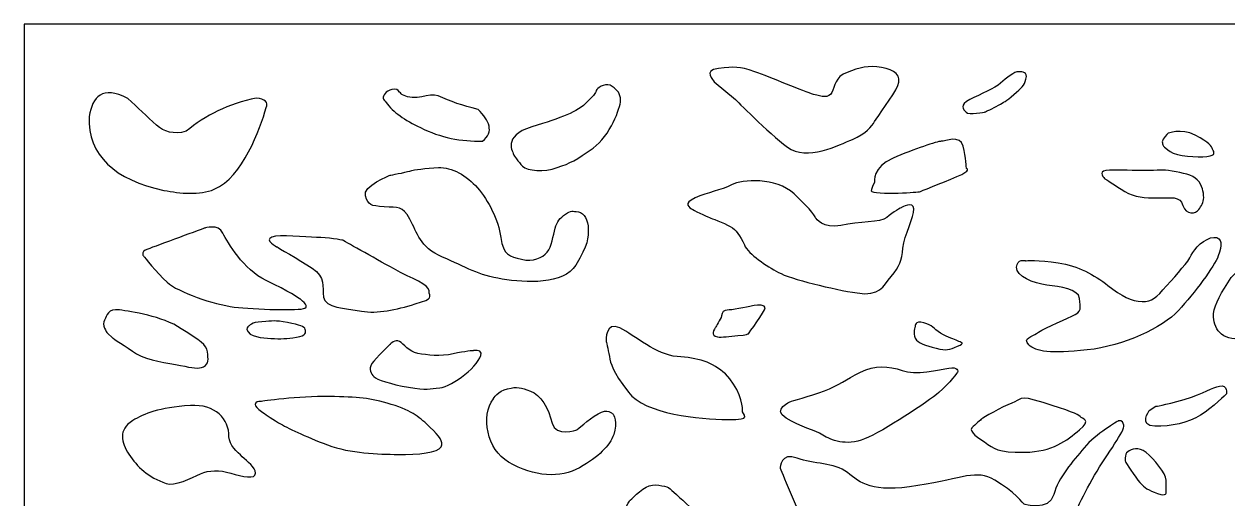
# Model space of a CAD drawing. Header units: centimetres. Extents: x -8.7 to 7.6, y -8.2 to 11.4.
# Drawn here: x 0.025 to 4.993, y 9.448 to 11.408 of the extents above; entities that cross this region are included whole.
import ezdxf

# ---------------------------------------------------------------- set-up
doc = ezdxf.new("R2010")
doc.units = ezdxf.units.CM
doc.header["$MEASUREMENT"] = 0
doc.layers.add('layer 1', color=7, linetype='Continuous')

msp = doc.modelspace()

# ---------------------------------------------------------------- linework, layer by layer
at = {"layer": 'layer 1', "color": 142}
for points, knots in [([(0.02549, 11.40766), (0.02549, 11.40766), (7.59368, 11.40766), (7.59368, 11.40766), (7.59368, 11.40766), (7.59368, 11.40766), (7.59368, -8.21043), (7.59368, -8.21043), (7.59368, -8.21043), (7.59368, -8.21043), (0.02549, -8.21043), (0.02549, -8.21043), (0.02549, -8.21043), (0.02549, -8.21043), (0.02549, 11.40766), (0.02549, 11.40766)], [0, 0, 0, 0, 0.2, 0.2, 0.2, 0.2, 0.4, 0.4, 0.4, 0.4, 0.6, 0.6, 0.6, 0.6, 1, 1, 1, 1]), ([(2.87356, 11.16902), (2.87162, 11.17535), (2.82408, 11.21755), (2.89102, 11.22458), (2.89102, 11.22458), (2.95795, 11.23162), (2.97542, 11.23373), (3.04041, 11.21122), (3.04041, 11.21122), (3.10541, 11.18871), (3.24606, 11.12682), (3.28293, 11.11769), (3.28293, 11.11769), (3.31979, 11.10854), (3.34501, 11.1001), (3.3586, 11.12542), (3.3586, 11.12542), (3.37218, 11.15074), (3.37121, 11.18942), (3.42165, 11.20841), (3.42165, 11.20841), (3.4721, 11.2274), (3.51186, 11.23865), (3.56424, 11.22881), (3.56424, 11.22881), (3.61664, 11.21896), (3.64962, 11.19504), (3.63119, 11.15355), (3.63119, 11.15355), (3.61275, 11.11206), (3.54582, 11.02485), (3.53514, 11.00515), (3.53514, 11.00515), (3.52448, 10.98547), (3.49925, 10.95523), (3.44396, 10.93201), (3.44396, 10.93201), (3.38866, 10.90881), (3.25576, 10.83989), (3.17525, 10.89966), (3.17525, 10.89966), (3.09474, 10.95944), (2.96183, 11.09588), (2.96183, 11.09588), (2.96183, 11.09588), (2.96183, 11.09588), (2.87356, 11.16902), (2.87356, 11.16902)], [0, 0, 0, 0, 0.0769231, 0.0769231, 0.0769231, 0.0769231, 0.1538462, 0.1538462, 0.1538462, 0.1538462, 0.2307692, 0.2307692, 0.2307692, 0.2307692, 0.3076923, 0.3076923, 0.3076923, 0.3076923, 0.3846154, 0.3846154, 0.3846154, 0.3846154, 0.4615385, 0.4615385, 0.4615385, 0.4615385, 0.5384615, 0.5384615, 0.5384615, 0.5384615, 0.6153846, 0.6153846, 0.6153846, 0.6153846, 0.6923077, 0.6923077, 0.6923077, 0.6923077, 0.7692308, 0.7692308, 0.7692308, 0.7692308, 0.8461538, 0.8461538, 0.8461538, 0.8461538, 1, 1, 1, 1]), ([(3.99206, 11.04524), (3.99206, 11.04524), (3.92318, 11.03048), (3.91251, 11.04384), (3.91251, 11.04384), (3.90183, 11.0572), (3.88341, 11.07267), (3.92803, 11.09588), (3.92803, 11.09588), (3.97265, 11.11908), (4.03182, 11.143), (4.05511, 11.1641), (4.05511, 11.1641), (4.07839, 11.18519), (4.11331, 11.21263), (4.1298, 11.21122), (4.1298, 11.21122), (4.1463, 11.20981), (4.16763, 11.21052), (4.15988, 11.18098), (4.15988, 11.18098), (4.15212, 11.15144), (4.14241, 11.14652), (4.10944, 11.11697), (4.10944, 11.11697), (4.07645, 11.08744), (4.06966, 11.08604), (4.04637, 11.07267), (4.04637, 11.07267), (4.02309, 11.05931), (3.99206, 11.04524), (3.99206, 11.04524)], [0, 0, 0, 0, 0.1111111, 0.1111111, 0.1111111, 0.1111111, 0.2222222, 0.2222222, 0.2222222, 0.2222222, 0.3333333, 0.3333333, 0.3333333, 0.3333333, 0.4444444, 0.4444444, 0.4444444, 0.4444444, 0.5555556, 0.5555556, 0.5555556, 0.5555556, 0.6666667, 0.6666667, 0.6666667, 0.6666667, 0.7777778, 0.7777778, 0.7777778, 0.7777778, 1, 1, 1, 1]), ([(0.29397, 11.02596), (0.30777, 11.10838), (0.34651, 11.15464), (0.45418, 11.10103), (0.45418, 11.10103), (0.49325, 11.0642), (0.53232, 11.02738), (0.57139, 10.99056), (0.57139, 10.99056), (0.60328, 10.96387), (0.64171, 10.95019), (0.69447, 10.96506), (0.69447, 10.96506), (0.77261, 11.03163), (0.86896, 11.07741), (0.98361, 11.10245), (0.98361, 11.10245), (1.02071, 11.09865), (1.03439, 11.08543), (1.02463, 11.06279), (1.02463, 11.06279), (0.99928, 10.97487), (0.9284, 10.77654), (0.80973, 10.7257), (0.80973, 10.7257), (0.75081, 10.70043), (0.66971, 10.70871), (0.60265, 10.72145), (0.60265, 10.72145), (0.40009, 10.76382), (0.2881, 10.86652), (0.29397, 11.02596)], [0, 0, 0, 0, 0.1111111, 0.1111111, 0.1111111, 0.1111111, 0.2222222, 0.2222222, 0.2222222, 0.2222222, 0.3333333, 0.3333333, 0.3333333, 0.3333333, 0.4444444, 0.4444444, 0.4444444, 0.4444444, 0.5555556, 0.5555556, 0.5555556, 0.5555556, 0.6666667, 0.6666667, 0.6666667, 0.6666667, 0.7777778, 0.7777778, 0.7777778, 0.7777778, 1, 1, 1, 1]), ([(1.51504, 11.12108), (1.52127, 11.12882), (1.53001, 11.13476), (1.54375, 11.13707), (1.54375, 11.13707), (1.56323, 11.14036), (1.56586, 11.138), (1.57515, 11.1268), (1.57515, 11.1268), (1.57916, 11.12195), (1.5832, 11.11745), (1.58727, 11.1152), (1.58727, 11.1152), (1.64035, 11.08562), (1.69653, 11.12644), (1.7338, 11.11095), (1.7338, 11.11095), (1.78762, 11.08856), (1.83217, 11.07062), (1.89898, 11.0557), (1.89898, 11.0557), (1.94513, 11.00876), (1.96697, 10.96345), (1.91744, 10.92398), (1.91744, 10.92398), (1.82978, 10.92334), (1.74396, 10.93818), (1.66151, 10.98064), (1.66151, 10.98064), (1.59548, 11.00995), (1.54984, 11.04501), (1.51913, 11.08427), (1.51913, 11.08427), (1.50698, 11.09979), (1.50192, 11.1048), (1.51504, 11.12108)], [0, 0, 0, 0, 0.1, 0.1, 0.1, 0.1, 0.2, 0.2, 0.2, 0.2, 0.3, 0.3, 0.3, 0.3, 0.4, 0.4, 0.4, 0.4, 0.5, 0.5, 0.5, 0.5, 0.6, 0.6, 0.6, 0.6, 0.7, 0.7, 0.7, 0.7, 0.8, 0.8, 0.8, 0.8, 1, 1, 1, 1]), ([(2.04637, 10.86733), (2.04442, 10.87724), (1.99558, 10.94523), (2.12061, 10.98347), (2.12061, 10.98347), (2.24566, 11.02171), (2.30621, 11.04295), (2.35115, 11.08828), (2.35115, 11.08828), (2.39608, 11.1336), (2.38115, 11.12558), (2.38901, 11.137), (2.38901, 11.137), (2.39689, 11.14842), (2.43129, 11.1684), (2.45292, 11.15056), (2.45292, 11.15056), (2.47455, 11.13272), (2.48683, 11.12273), (2.48683, 11.0924), (2.48683, 11.0924), (2.48683, 11.06207), (2.44381, 10.94678), (2.37397, 10.89615), (2.37397, 10.89615), (2.30413, 10.84551), (2.27987, 10.83426), (2.22555, 10.81527), (2.22555, 10.81527), (2.17122, 10.79627), (2.10137, 10.8019), (2.08295, 10.82089), (2.08295, 10.82089), (2.06451, 10.83989), (2.04637, 10.86733), (2.04637, 10.86733)], [0, 0, 0, 0, 0.1, 0.1, 0.1, 0.1, 0.2, 0.2, 0.2, 0.2, 0.3, 0.3, 0.3, 0.3, 0.4, 0.4, 0.4, 0.4, 0.5, 0.5, 0.5, 0.5, 0.6, 0.6, 0.6, 0.6, 0.7, 0.7, 0.7, 0.7, 0.8, 0.8, 0.8, 0.8, 1, 1, 1, 1]), ([(4.74483, 10.95593), (4.74483, 10.95593), (4.79722, 10.98054), (4.85833, 10.94889), (4.85833, 10.94889), (4.91944, 10.91725), (4.92429, 10.90388), (4.93011, 10.89122), (4.93011, 10.89122), (4.93593, 10.87856), (4.94661, 10.86661), (4.90683, 10.86168), (4.90683, 10.86168), (4.86706, 10.85677), (4.78364, 10.86168), (4.75453, 10.88208), (4.75453, 10.88208), (4.72544, 10.90248), (4.72252, 10.9081), (4.72252, 10.92217), (4.72252, 10.92217), (4.72252, 10.93623), (4.74483, 10.95593), (4.74483, 10.95593)], [0, 0, 0, 0, 0.1428571, 0.1428571, 0.1428571, 0.1428571, 0.2857143, 0.2857143, 0.2857143, 0.2857143, 0.4285714, 0.4285714, 0.4285714, 0.4285714, 0.5714286, 0.5714286, 0.5714286, 0.5714286, 0.7142857, 0.7142857, 0.7142857, 0.7142857, 1, 1, 1, 1]), ([(3.53503, 10.75544), (3.53503, 10.75544), (3.52528, 10.81776), (3.61124, 10.85458), (3.61124, 10.85458), (3.69719, 10.89141), (3.79488, 10.92398), (3.81051, 10.92398), (3.81051, 10.92398), (3.82613, 10.92398), (3.88865, 10.95231), (3.90037, 10.90416), (3.90037, 10.90416), (3.91209, 10.856), (3.91405, 10.8121), (3.91405, 10.8121), (3.91405, 10.8121), (3.91405, 10.8121), (3.93943, 10.80502), (3.87497, 10.7781), (3.87497, 10.7781), (3.81051, 10.75119), (3.72063, 10.71578), (3.72063, 10.71578), (3.72063, 10.71578), (3.72063, 10.71578), (3.68156, 10.71153), (3.63272, 10.71012), (3.63272, 10.71012), (3.58388, 10.7087), (3.52136, 10.71012), (3.52136, 10.72003), (3.52136, 10.72003), (3.52136, 10.72995), (3.53503, 10.75544), (3.53503, 10.75544)], [0, 0, 0, 0, 0.1, 0.1, 0.1, 0.1, 0.2, 0.2, 0.2, 0.2, 0.3, 0.3, 0.3, 0.3, 0.4, 0.4, 0.4, 0.4, 0.5, 0.5, 0.5, 0.5, 0.6, 0.6, 0.6, 0.6, 0.7, 0.7, 0.7, 0.7, 0.8, 0.8, 0.8, 0.8, 1, 1, 1, 1]), ([(1.53679, 10.78432), (1.53679, 10.78432), (1.41941, 10.73861), (1.43396, 10.69852), (1.43396, 10.69852), (1.44852, 10.65844), (1.45239, 10.65914), (1.51157, 10.65351), (1.51157, 10.65351), (1.57075, 10.64789), (1.58529, 10.66125), (1.61731, 10.60287), (1.61731, 10.60287), (1.64933, 10.5445), (1.65611, 10.48824), (1.75216, 10.44604), (1.75216, 10.44604), (1.84819, 10.40384), (1.90154, 10.37079), (1.99855, 10.35532), (1.99855, 10.35532), (2.09556, 10.33984), (2.25174, 10.3307), (2.30219, 10.41298), (2.30219, 10.41298), (2.35262, 10.49527), (2.35456, 10.52763), (2.3536, 10.56279), (2.3536, 10.56279), (2.35262, 10.59795), (2.33807, 10.6289), (2.31285, 10.63241), (2.31285, 10.63241), (2.28763, 10.63593), (2.28278, 10.63945), (2.2595, 10.62327), (2.2595, 10.62327), (2.23621, 10.60709), (2.22457, 10.59373), (2.21681, 10.5649), (2.21681, 10.5649), (2.20905, 10.53606), (2.20324, 10.48894), (2.18383, 10.46643), (2.18383, 10.46643), (2.16443, 10.44393), (2.12659, 10.42424), (2.07809, 10.4369), (2.07809, 10.4369), (2.0296, 10.44956), (2.00243, 10.45378), (1.99273, 10.52692), (1.99273, 10.52692), (1.98302, 10.60006), (1.94131, 10.68023), (1.89669, 10.73158), (1.89669, 10.73158), (1.85206, 10.78292), (1.78998, 10.81808), (1.73566, 10.81527), (1.73566, 10.81527), (1.68133, 10.81245), (1.63671, 10.80753), (1.61731, 10.8012), (1.61731, 10.8012), (1.5979, 10.79487), (1.53679, 10.78432), (1.53679, 10.78432)], [0, 0, 0, 0, 0.0555556, 0.0555556, 0.0555556, 0.0555556, 0.1111111, 0.1111111, 0.1111111, 0.1111111, 0.1666667, 0.1666667, 0.1666667, 0.1666667, 0.2222222, 0.2222222, 0.2222222, 0.2222222, 0.2777778, 0.2777778, 0.2777778, 0.2777778, 0.3333333, 0.3333333, 0.3333333, 0.3333333, 0.3888889, 0.3888889, 0.3888889, 0.3888889, 0.4444444, 0.4444444, 0.4444444, 0.4444444, 0.5, 0.5, 0.5, 0.5, 0.5555556, 0.5555556, 0.5555556, 0.5555556, 0.6111111, 0.6111111, 0.6111111, 0.6111111, 0.6666667, 0.6666667, 0.6666667, 0.6666667, 0.7222222, 0.7222222, 0.7222222, 0.7222222, 0.7777778, 0.7777778, 0.7777778, 0.7777778, 0.8333333, 0.8333333, 0.8333333, 0.8333333, 0.8888889, 0.8888889, 0.8888889, 0.8888889, 1, 1, 1, 1]), ([(4.48582, 10.76956), (4.48582, 10.76956), (4.45381, 10.79909), (4.4897, 10.80331), (4.4897, 10.80331), (4.5256, 10.80753), (4.57992, 10.80331), (4.64588, 10.80331), (4.64588, 10.80331), (4.71185, 10.80331), (4.72058, 10.80824), (4.76326, 10.8005), (4.76326, 10.8005), (4.80595, 10.79276), (4.84668, 10.78714), (4.86706, 10.76463), (4.86706, 10.76463), (4.88743, 10.74212), (4.89325, 10.7147), (4.89325, 10.69219), (4.89325, 10.69219), (4.89325, 10.66969), (4.88355, 10.65914), (4.87288, 10.64226), (4.87288, 10.64226), (4.86221, 10.62538), (4.81953, 10.61764), (4.80789, 10.65914), (4.80789, 10.65914), (4.79624, 10.70063), (4.75841, 10.69008), (4.70409, 10.69008), (4.70409, 10.69008), (4.64976, 10.69008), (4.60805, 10.6929), (4.56828, 10.71681), (4.56828, 10.71681), (4.5285, 10.74072), (4.48582, 10.76956), (4.48582, 10.76956)], [0, 0, 0, 0, 0.0909091, 0.0909091, 0.0909091, 0.0909091, 0.1818182, 0.1818182, 0.1818182, 0.1818182, 0.2727273, 0.2727273, 0.2727273, 0.2727273, 0.3636364, 0.3636364, 0.3636364, 0.3636364, 0.4545455, 0.4545455, 0.4545455, 0.4545455, 0.5454545, 0.5454545, 0.5454545, 0.5454545, 0.6363636, 0.6363636, 0.6363636, 0.6363636, 0.7272727, 0.7272727, 0.7272727, 0.7272727, 0.8181818, 0.8181818, 0.8181818, 0.8181818, 1, 1, 1, 1]), ([(2.85713, 10.60814), (2.85713, 10.60814), (2.79851, 10.63363), (2.78485, 10.64213), (2.78485, 10.64213), (2.77117, 10.65063), (2.74187, 10.66621), (2.79461, 10.69029), (2.79461, 10.69029), (2.84736, 10.71437), (2.90011, 10.72145), (2.94504, 10.74411), (2.94504, 10.74411), (2.98997, 10.76677), (3.12673, 10.77668), (3.20292, 10.70728), (3.20292, 10.70728), (3.2791, 10.63788), (3.29279, 10.60673), (3.29279, 10.60673), (3.29279, 10.60673), (3.29279, 10.60673), (3.32209, 10.55998), (3.39633, 10.57698), (3.39633, 10.57698), (3.47056, 10.59398), (3.56043, 10.58689), (3.58583, 10.60956), (3.58583, 10.60956), (3.61124, 10.63222), (3.6464, 10.65063), (3.6464, 10.65063), (3.6464, 10.65063), (3.6464, 10.65063), (3.69523, 10.67896), (3.69719, 10.64497), (3.69719, 10.64497), (3.69915, 10.61097), (3.65812, 10.53732), (3.65226, 10.4835), (3.65226, 10.4835), (3.6464, 10.42968), (3.63858, 10.40843), (3.60342, 10.36594), (3.60342, 10.36594), (3.56825, 10.32346), (3.55848, 10.2838), (3.46275, 10.29796), (3.46275, 10.29796), (3.36703, 10.31212), (3.18729, 10.35603), (3.13845, 10.38294), (3.13845, 10.38294), (3.08961, 10.40985), (3.01538, 10.4566), (2.9978, 10.49624), (2.9978, 10.49624), (2.98021, 10.53591), (2.96458, 10.55857), (2.93919, 10.57274), (2.93919, 10.57274), (2.91378, 10.58689), (2.85713, 10.60814), (2.85713, 10.60814)], [0, 0, 0, 0, 0.0588235, 0.0588235, 0.0588235, 0.0588235, 0.1176471, 0.1176471, 0.1176471, 0.1176471, 0.1764706, 0.1764706, 0.1764706, 0.1764706, 0.2352941, 0.2352941, 0.2352941, 0.2352941, 0.2941176, 0.2941176, 0.2941176, 0.2941176, 0.3529412, 0.3529412, 0.3529412, 0.3529412, 0.4117647, 0.4117647, 0.4117647, 0.4117647, 0.4705882, 0.4705882, 0.4705882, 0.4705882, 0.5294118, 0.5294118, 0.5294118, 0.5294118, 0.5882353, 0.5882353, 0.5882353, 0.5882353, 0.6470588, 0.6470588, 0.6470588, 0.6470588, 0.7058824, 0.7058824, 0.7058824, 0.7058824, 0.7647059, 0.7647059, 0.7647059, 0.7647059, 0.8235294, 0.8235294, 0.8235294, 0.8235294, 0.8823529, 0.8823529, 0.8823529, 0.8823529, 1, 1, 1, 1]), ([(0.52015, 10.44815), (0.52015, 10.44815), (0.50173, 10.46643), (0.53567, 10.4791), (0.53567, 10.4791), (0.56963, 10.49175), (0.77141, 10.5656), (0.77141, 10.5656), (0.77141, 10.5656), (0.77141, 10.5656), (0.82572, 10.58459), (0.8461, 10.5452), (0.8461, 10.5452), (0.86646, 10.50582), (0.92952, 10.3947), (1.02459, 10.34969), (1.02459, 10.34969), (1.11966, 10.30468), (1.16235, 10.27444), (1.16235, 10.27444), (1.16235, 10.27444), (1.16235, 10.27444), (1.206, 10.2456), (1.18465, 10.23506), (1.18465, 10.23506), (1.16331, 10.2245), (0.97803, 10.22943), (0.89266, 10.23998), (0.89266, 10.23998), (0.8073, 10.25053), (0.66082, 10.30116), (0.61618, 10.34195), (0.61618, 10.34195), (0.57157, 10.38275), (0.52015, 10.44815), (0.52015, 10.44815)], [0, 0, 0, 0, 0.1, 0.1, 0.1, 0.1, 0.2, 0.2, 0.2, 0.2, 0.3, 0.3, 0.3, 0.3, 0.4, 0.4, 0.4, 0.4, 0.5, 0.5, 0.5, 0.5, 0.6, 0.6, 0.6, 0.6, 0.7, 0.7, 0.7, 0.7, 0.8, 0.8, 0.8, 0.8, 1, 1, 1, 1]), ([(1.06957, 10.48775), (1.06957, 10.48775), (1.01487, 10.51607), (1.04807, 10.52882), (1.04807, 10.52882), (1.08129, 10.54157), (1.18482, 10.52741), (1.23171, 10.52741), (1.23171, 10.52741), (1.2786, 10.52741), (1.33917, 10.51607), (1.33917, 10.51607), (1.33917, 10.51607), (1.33917, 10.51607), (1.47005, 10.44243), (1.55016, 10.39852), (1.55016, 10.39852), (1.63025, 10.35461), (1.69668, 10.33337), (1.69668, 10.30646), (1.69668, 10.30646), (1.69668, 10.27955), (1.72208, 10.27671), (1.64002, 10.25264), (1.64002, 10.25264), (1.55797, 10.22856), (1.48569, 10.21156), (1.41731, 10.22289), (1.41731, 10.22289), (1.34894, 10.23423), (1.26688, 10.23706), (1.26101, 10.28096), (1.26101, 10.28096), (1.25516, 10.32487), (1.27079, 10.36311), (1.21413, 10.39994), (1.21413, 10.39994), (1.15748, 10.43676), (1.06957, 10.48775), (1.06957, 10.48775)], [0, 0, 0, 0, 0.0909091, 0.0909091, 0.0909091, 0.0909091, 0.1818182, 0.1818182, 0.1818182, 0.1818182, 0.2727273, 0.2727273, 0.2727273, 0.2727273, 0.3636364, 0.3636364, 0.3636364, 0.3636364, 0.4545455, 0.4545455, 0.4545455, 0.4545455, 0.5454545, 0.5454545, 0.5454545, 0.5454545, 0.6363636, 0.6363636, 0.6363636, 0.6363636, 0.7272727, 0.7272727, 0.7272727, 0.7272727, 0.8181818, 0.8181818, 0.8181818, 0.8181818, 1, 1, 1, 1]), ([(4.15825, 10.4311), (4.15825, 10.4311), (4.12308, 10.44101), (4.12113, 10.40419), (4.12113, 10.40419), (4.11917, 10.36736), (4.19146, 10.33761), (4.24616, 10.33054), (4.24616, 10.33054), (4.30086, 10.32346), (4.37706, 10.31354), (4.38096, 10.2753), (4.38096, 10.2753), (4.38486, 10.23706), (4.39268, 10.22006), (4.3497, 10.20165), (4.3497, 10.20165), (4.30672, 10.18324), (4.21686, 10.14357), (4.20318, 10.13083), (4.20318, 10.13083), (4.1895, 10.11808), (4.14262, 10.11242), (4.17192, 10.08409), (4.17192, 10.08409), (4.20123, 10.05577), (4.25983, 10.04585), (4.41222, 10.06285), (4.41222, 10.06285), (4.5646, 10.07984), (4.72284, 10.15349), (4.78926, 10.22573), (4.78926, 10.22573), (4.85569, 10.29796), (4.93774, 10.40843), (4.95337, 10.45093), (4.95337, 10.45093), (4.969, 10.49342), (4.97291, 10.52882), (4.93578, 10.52741), (4.93578, 10.52741), (4.89867, 10.52599), (4.85373, 10.48067), (4.84201, 10.45375), (4.84201, 10.45375), (4.83029, 10.42685), (4.78536, 10.37869), (4.74042, 10.3277), (4.74042, 10.3277), (4.6955, 10.27671), (4.68182, 10.26255), (4.63883, 10.26255), (4.63883, 10.26255), (4.59586, 10.26255), (4.55483, 10.28521), (4.49818, 10.32912), (4.49818, 10.32912), (4.44152, 10.37303), (4.3751, 10.40985), (4.29305, 10.4226), (4.29305, 10.4226), (4.21099, 10.43535), (4.15825, 10.4311), (4.15825, 10.4311)], [0, 0, 0, 0, 0.0588235, 0.0588235, 0.0588235, 0.0588235, 0.1176471, 0.1176471, 0.1176471, 0.1176471, 0.1764706, 0.1764706, 0.1764706, 0.1764706, 0.2352941, 0.2352941, 0.2352941, 0.2352941, 0.2941176, 0.2941176, 0.2941176, 0.2941176, 0.3529412, 0.3529412, 0.3529412, 0.3529412, 0.4117647, 0.4117647, 0.4117647, 0.4117647, 0.4705882, 0.4705882, 0.4705882, 0.4705882, 0.5294118, 0.5294118, 0.5294118, 0.5294118, 0.5882353, 0.5882353, 0.5882353, 0.5882353, 0.6470588, 0.6470588, 0.6470588, 0.6470588, 0.7058824, 0.7058824, 0.7058824, 0.7058824, 0.7647059, 0.7647059, 0.7647059, 0.7647059, 0.8235294, 0.8235294, 0.8235294, 0.8235294, 0.8823529, 0.8823529, 0.8823529, 0.8823529, 1, 1, 1, 1]), ([(5.09013, 10.41835), (5.09013, 10.41835), (5.02957, 10.40135), (4.99244, 10.34045), (4.99244, 10.34045), (4.95533, 10.27955), (4.93189, 10.23706), (4.93383, 10.19882), (4.93383, 10.19882), (4.93658, 10.14501), (4.97581, 10.09061), (5.06863, 10.11383), (5.06863, 10.11383), (5.11157, 10.12458), (5.17413, 10.13792), (5.17413, 10.13792), (5.17413, 10.13792), (5.17413, 10.13792), (5.20734, 10.15066), (5.18781, 10.18324), (5.18781, 10.18324), (5.16827, 10.21582), (5.13896, 10.24697), (5.13896, 10.25406), (5.13896, 10.25406), (5.13896, 10.26113), (5.12334, 10.2753), (5.14678, 10.27388), (5.14678, 10.27388), (5.17022, 10.27247), (5.22493, 10.23139), (5.24837, 10.22714), (5.24837, 10.22714), (5.27182, 10.22289), (5.29916, 10.22997), (5.29135, 10.27247), (5.29135, 10.27247), (5.28354, 10.31496), (5.2386, 10.33479), (5.21515, 10.35886), (5.21515, 10.35886), (5.19171, 10.38294), (5.19171, 10.40135), (5.15654, 10.41269), (5.15654, 10.41269), (5.12138, 10.42402), (5.09013, 10.41835), (5.09013, 10.41835)], [0, 0, 0, 0, 0.0769231, 0.0769231, 0.0769231, 0.0769231, 0.1538462, 0.1538462, 0.1538462, 0.1538462, 0.2307692, 0.2307692, 0.2307692, 0.2307692, 0.3076923, 0.3076923, 0.3076923, 0.3076923, 0.3846154, 0.3846154, 0.3846154, 0.3846154, 0.4615385, 0.4615385, 0.4615385, 0.4615385, 0.5384615, 0.5384615, 0.5384615, 0.5384615, 0.6153846, 0.6153846, 0.6153846, 0.6153846, 0.6923077, 0.6923077, 0.6923077, 0.6923077, 0.7692308, 0.7692308, 0.7692308, 0.7692308, 0.8461538, 0.8461538, 0.8461538, 0.8461538, 1, 1, 1, 1]), ([(0.36979, 10.13238), (0.36591, 10.13588), (0.34554, 10.16684), (0.35719, 10.18582), (0.35719, 10.18582), (0.36882, 10.20481), (0.36979, 10.23506), (0.41926, 10.22802), (0.41926, 10.22802), (0.46874, 10.22099), (0.59582, 10.2027), (0.6744, 10.15066), (0.6744, 10.15066), (0.75297, 10.09861), (0.77819, 10.08666), (0.78207, 10.05572), (0.78207, 10.05572), (0.78595, 10.02477), (0.78886, 10.00438), (0.76656, 9.99383), (0.76656, 9.99383), (0.74424, 9.98328), (0.72192, 9.98891), (0.67052, 9.99875), (0.67052, 9.99875), (0.6191, 10.0086), (0.53567, 10.01844), (0.49008, 10.04728), (0.49008, 10.04728), (0.44448, 10.07611), (0.39016, 10.11269), (0.39016, 10.11269), (0.39016, 10.11269), (0.39016, 10.11269), (0.36979, 10.13238), (0.36979, 10.13238)], [0, 0, 0, 0, 0.1, 0.1, 0.1, 0.1, 0.2, 0.2, 0.2, 0.2, 0.3, 0.3, 0.3, 0.3, 0.4, 0.4, 0.4, 0.4, 0.5, 0.5, 0.5, 0.5, 0.6, 0.6, 0.6, 0.6, 0.7, 0.7, 0.7, 0.7, 0.8, 0.8, 0.8, 0.8, 1, 1, 1, 1]), ([(2.8784, 10.15558), (2.88034, 10.1591), (2.89975, 10.18794), (2.90362, 10.20341), (2.90362, 10.20341), (2.90751, 10.21888), (2.90751, 10.22732), (2.93467, 10.22802), (2.93467, 10.22802), (2.96183, 10.22872), (3.02391, 10.24349), (3.03847, 10.24631), (3.03847, 10.24631), (3.05302, 10.24912), (3.08406, 10.24912), (3.08406, 10.23646), (3.08406, 10.23646), (3.08406, 10.2238), (3.01422, 10.12956), (3.01422, 10.12956), (3.01422, 10.12956), (3.01422, 10.12956), (3.00646, 10.12464), (2.97153, 10.12253), (2.97153, 10.12253), (2.93661, 10.12042), (2.90266, 10.11339), (2.88713, 10.1169), (2.88713, 10.1169), (2.87162, 10.12042), (2.86773, 10.12605), (2.86871, 10.13519), (2.86871, 10.13519), (2.86967, 10.14433), (2.8784, 10.15558), (2.8784, 10.15558)], [0, 0, 0, 0, 0.1, 0.1, 0.1, 0.1, 0.2, 0.2, 0.2, 0.2, 0.3, 0.3, 0.3, 0.3, 0.4, 0.4, 0.4, 0.4, 0.5, 0.5, 0.5, 0.5, 0.6, 0.6, 0.6, 0.6, 0.7, 0.7, 0.7, 0.7, 0.8, 0.8, 0.8, 0.8, 1, 1, 1, 1]), ([(0.95377, 10.16191), (0.95377, 10.16191), (0.96154, 10.17738), (1.00713, 10.1795), (1.00713, 10.1795), (1.05272, 10.18161), (1.05951, 10.18652), (1.1119, 10.17598), (1.1119, 10.17598), (1.16428, 10.16543), (1.18271, 10.16051), (1.18563, 10.14784), (1.18563, 10.14784), (1.18854, 10.13519), (1.19048, 10.12113), (1.14973, 10.11549), (1.14973, 10.11549), (1.109, 10.10987), (1.08472, 10.10776), (1.04399, 10.11057), (1.04399, 10.11057), (1.0104, 10.11289), (0.95132, 10.11514), (0.94505, 10.14784), (0.94505, 10.14784), (0.94342, 10.15632), (0.95377, 10.16191), (0.95377, 10.16191)], [0, 0, 0, 0, 0.125, 0.125, 0.125, 0.125, 0.25, 0.25, 0.25, 0.25, 0.375, 0.375, 0.375, 0.375, 0.5, 0.5, 0.5, 0.5, 0.625, 0.625, 0.625, 0.625, 0.75, 0.75, 0.75, 0.75, 1, 1, 1, 1]), ([(2.42734, 10.09968), (2.42734, 10.09968), (2.42343, 10.18465), (2.48399, 10.15349), (2.48399, 10.15349), (2.54455, 10.12233), (2.63637, 10.0416), (2.72038, 10.03593), (2.72038, 10.03593), (2.80438, 10.03027), (2.8669, 10.01328), (2.91964, 9.9637), (2.91964, 9.9637), (2.97239, 9.91413), (2.99389, 9.83482), (2.98997, 9.81499), (2.98997, 9.81499), (2.98607, 9.79515), (3.04077, 9.77391), (2.92746, 9.77533), (2.92746, 9.77533), (2.81416, 9.77675), (2.58753, 9.798), (2.51916, 9.88864), (2.51916, 9.88864), (2.45077, 9.97928), (2.44687, 10.00478), (2.44101, 10.03593), (2.44101, 10.03593), (2.43515, 10.0671), (2.42734, 10.09968), (2.42734, 10.09968)], [0, 0, 0, 0, 0.1111111, 0.1111111, 0.1111111, 0.1111111, 0.2222222, 0.2222222, 0.2222222, 0.2222222, 0.3333333, 0.3333333, 0.3333333, 0.3333333, 0.4444444, 0.4444444, 0.4444444, 0.4444444, 0.5555556, 0.5555556, 0.5555556, 0.5555556, 0.6666667, 0.6666667, 0.6666667, 0.6666667, 0.7777778, 0.7777778, 0.7777778, 0.7777778, 1, 1, 1, 1]), ([(3.70297, 10.1598), (3.70297, 10.1598), (3.70006, 10.18582), (3.7379, 10.17528), (3.7379, 10.17528), (3.77573, 10.16473), (3.77573, 10.15277), (3.80774, 10.13238), (3.80774, 10.13238), (3.83974, 10.11198), (3.86303, 10.10776), (3.87758, 10.10072), (3.87758, 10.10072), (3.89213, 10.0937), (3.91251, 10.09228), (3.87758, 10.07822), (3.87758, 10.07822), (3.84266, 10.06416), (3.83297, 10.05783), (3.78931, 10.06978), (3.78931, 10.06978), (3.74564, 10.08173), (3.71364, 10.08947), (3.70297, 10.11128), (3.70297, 10.11128), (3.69229, 10.13308), (3.70297, 10.1598), (3.70297, 10.1598)], [0, 0, 0, 0, 0.125, 0.125, 0.125, 0.125, 0.25, 0.25, 0.25, 0.25, 0.375, 0.375, 0.375, 0.375, 0.5, 0.5, 0.5, 0.5, 0.625, 0.625, 0.625, 0.625, 0.75, 0.75, 0.75, 0.75, 1, 1, 1, 1]), ([(1.74148, 9.90662), (1.69783, 9.9024), (1.68715, 9.89607), (1.61246, 9.90872), (1.61246, 9.90872), (1.53776, 9.92139), (1.48053, 9.94108), (1.46889, 9.95303), (1.46889, 9.95303), (1.45724, 9.96499), (1.4456, 9.98117), (1.46113, 10.00649), (1.46113, 10.00649), (1.47665, 10.0318), (1.53582, 10.08596), (1.53582, 10.08596), (1.53582, 10.08596), (1.53582, 10.08596), (1.55813, 10.10846), (1.57463, 10.09791), (1.57463, 10.09791), (1.59111, 10.08736), (1.61343, 10.05642), (1.65029, 10.04868), (1.65029, 10.04868), (1.68715, 10.04095), (1.74536, 10.03532), (1.7958, 10.04657), (1.7958, 10.04657), (1.84625, 10.05783), (1.88019, 10.05994), (1.88019, 10.05994), (1.88019, 10.05994), (1.88019, 10.05994), (1.91124, 10.06557), (1.91124, 10.05009), (1.91124, 10.05009), (1.91124, 10.00059), (1.79048, 9.91134), (1.74148, 9.90662)], [0, 0, 0, 0, 0.0909091, 0.0909091, 0.0909091, 0.0909091, 0.1818182, 0.1818182, 0.1818182, 0.1818182, 0.2727273, 0.2727273, 0.2727273, 0.2727273, 0.3636364, 0.3636364, 0.3636364, 0.3636364, 0.4545455, 0.4545455, 0.4545455, 0.4545455, 0.5454545, 0.5454545, 0.5454545, 0.5454545, 0.6363636, 0.6363636, 0.6363636, 0.6363636, 0.7272727, 0.7272727, 0.7272727, 0.7272727, 0.8181818, 0.8181818, 0.8181818, 0.8181818, 1, 1, 1, 1]), ([(3.18925, 9.85039), (3.18925, 9.85039), (3.10915, 9.81782), (3.16971, 9.781), (3.16971, 9.781), (3.23028, 9.74417), (3.28888, 9.73284), (3.32209, 9.71159), (3.32209, 9.71159), (3.35531, 9.69035), (3.41587, 9.66485), (3.49401, 9.69601), (3.49401, 9.69601), (3.57216, 9.72718), (3.75579, 9.84897), (3.80073, 9.88722), (3.80073, 9.88722), (3.84566, 9.92546), (3.87887, 9.97362), (3.87887, 9.97362), (3.87887, 9.97362), (3.87887, 9.97362), (3.88082, 9.99486), (3.84176, 9.98778), (3.84176, 9.98778), (3.80268, 9.9807), (3.70305, 9.95804), (3.64835, 9.97787), (3.64835, 9.97787), (3.59365, 9.99769), (3.537, 10.00052), (3.47643, 9.97078), (3.47643, 9.97078), (3.41587, 9.94104), (3.38851, 9.91696), (3.32796, 9.8943), (3.32796, 9.8943), (3.26739, 9.87164), (3.18925, 9.85039), (3.18925, 9.85039)], [0, 0, 0, 0, 0.0909091, 0.0909091, 0.0909091, 0.0909091, 0.1818182, 0.1818182, 0.1818182, 0.1818182, 0.2727273, 0.2727273, 0.2727273, 0.2727273, 0.3636364, 0.3636364, 0.3636364, 0.3636364, 0.4545455, 0.4545455, 0.4545455, 0.4545455, 0.5454545, 0.5454545, 0.5454545, 0.5454545, 0.6363636, 0.6363636, 0.6363636, 0.6363636, 0.7272727, 0.7272727, 0.7272727, 0.7272727, 0.8181818, 0.8181818, 0.8181818, 0.8181818, 1, 1, 1, 1]), ([(2.02489, 9.59971), (2.13038, 9.5388), (2.23979, 9.53172), (2.31793, 9.57704), (2.31793, 9.57704), (2.39608, 9.62236), (2.44227, 9.66625), (2.45859, 9.71443), (2.45859, 9.71443), (2.47491, 9.7626), (2.45882, 9.79941), (2.45469, 9.7994), (2.45469, 9.7994), (2.45055, 9.7994), (2.43515, 9.82349), (2.39413, 9.7994), (2.39413, 9.7994), (2.35309, 9.77533), (2.30621, 9.73284), (2.30621, 9.73284), (2.30621, 9.73284), (2.30621, 9.73284), (2.2183, 9.70168), (2.20462, 9.76117), (2.20462, 9.76117), (2.19094, 9.82065), (2.15578, 9.87872), (2.11475, 9.89288), (2.11475, 9.89288), (2.07374, 9.90705), (2.06202, 9.91271), (2.02098, 9.9028), (2.02098, 9.9028), (1.97995, 9.89288), (1.96237, 9.86172), (1.96237, 9.86172), (1.96237, 9.86172), (1.90888, 9.79062), (1.93597, 9.65104), (2.02489, 9.59971)], [0, 0, 0, 0, 0.0909091, 0.0909091, 0.0909091, 0.0909091, 0.1818182, 0.1818182, 0.1818182, 0.1818182, 0.2727273, 0.2727273, 0.2727273, 0.2727273, 0.3636364, 0.3636364, 0.3636364, 0.3636364, 0.4545455, 0.4545455, 0.4545455, 0.4545455, 0.5454545, 0.5454545, 0.5454545, 0.5454545, 0.6363636, 0.6363636, 0.6363636, 0.6363636, 0.7272727, 0.7272727, 0.7272727, 0.7272727, 0.8181818, 0.8181818, 0.8181818, 0.8181818, 1, 1, 1, 1]), ([(4.66819, 9.81238), (4.66819, 9.81238), (4.62357, 9.74979), (4.69148, 9.74767), (4.69148, 9.74767), (4.75938, 9.74557), (4.82923, 9.76315), (4.88064, 9.79409), (4.88064, 9.79409), (4.93205, 9.82503), (4.98736, 9.882), (4.98736, 9.882), (4.98736, 9.882), (4.98736, 9.882), (4.9922, 9.91998), (4.95922, 9.91365), (4.95922, 9.91365), (4.92623, 9.90732), (4.90004, 9.88482), (4.81274, 9.8588), (4.81274, 9.8588), (4.72544, 9.83277), (4.69633, 9.83066), (4.69633, 9.83066), (4.69633, 9.83066), (4.69633, 9.83066), (4.66819, 9.81238), (4.66819, 9.81238)], [0, 0, 0, 0, 0.125, 0.125, 0.125, 0.125, 0.25, 0.25, 0.25, 0.25, 0.375, 0.375, 0.375, 0.375, 0.5, 0.5, 0.5, 0.5, 0.625, 0.625, 0.625, 0.625, 0.75, 0.75, 0.75, 0.75, 1, 1, 1, 1]), ([(0.45808, 9.63227), (0.42597, 9.68143), (0.41266, 9.73392), (0.47371, 9.77108), (0.47371, 9.77108), (0.52255, 9.80081), (0.5792, 9.8249), (0.71206, 9.8334), (0.71206, 9.8334), (0.8149, 9.83997), (0.87107, 9.77736), (0.87107, 9.70466), (0.87107, 9.70466), (0.87107, 9.67055), (0.90637, 9.64212), (0.92596, 9.62223), (0.92596, 9.62223), (0.94557, 9.60233), (0.98086, 9.57959), (0.98086, 9.55401), (0.98086, 9.55401), (0.98086, 9.52843), (0.92596, 9.5398), (0.87892, 9.55401), (0.87892, 9.55401), (0.83187, 9.56822), (0.78874, 9.56821), (0.75345, 9.55116), (0.75345, 9.55116), (0.71817, 9.53412), (0.64367, 9.5), (0.61231, 9.51137), (0.61231, 9.51137), (0.53761, 9.53845), (0.49244, 9.5797), (0.45808, 9.63227)], [0, 0, 0, 0, 0.1, 0.1, 0.1, 0.1, 0.2, 0.2, 0.2, 0.2, 0.3, 0.3, 0.3, 0.3, 0.4, 0.4, 0.4, 0.4, 0.5, 0.5, 0.5, 0.5, 0.6, 0.6, 0.6, 0.6, 0.7, 0.7, 0.7, 0.7, 0.8, 0.8, 0.8, 0.8, 1, 1, 1, 1]), ([(1.00326, 9.85036), (1.00326, 9.85036), (1.15944, 9.87286), (1.2836, 9.87075), (1.2836, 9.87075), (1.40777, 9.86865), (1.44949, 9.86583), (1.54068, 9.8384), (1.54068, 9.8384), (1.63186, 9.81097), (1.66, 9.78214), (1.70073, 9.74346), (1.70073, 9.74346), (1.74148, 9.70478), (1.757, 9.68578), (1.74632, 9.66258), (1.74632, 9.66258), (1.73566, 9.63937), (1.65126, 9.63022), (1.56881, 9.63163), (1.56881, 9.63163), (1.48635, 9.63303), (1.37285, 9.63515), (1.27779, 9.67102), (1.27779, 9.67102), (1.18271, 9.70688), (1.11287, 9.74064), (1.076, 9.76244), (1.076, 9.76244), (1.03915, 9.78425), (1.02071, 9.79761), (1.00519, 9.80886), (1.00519, 9.80886), (0.98967, 9.82011), (0.97706, 9.83136), (0.979, 9.8384), (0.979, 9.8384), (0.98215, 9.84987), (0.99031, 9.84918), (1.00326, 9.85036)], [0, 0, 0, 0, 0.0909091, 0.0909091, 0.0909091, 0.0909091, 0.1818182, 0.1818182, 0.1818182, 0.1818182, 0.2727273, 0.2727273, 0.2727273, 0.2727273, 0.3636364, 0.3636364, 0.3636364, 0.3636364, 0.4545455, 0.4545455, 0.4545455, 0.4545455, 0.5454545, 0.5454545, 0.5454545, 0.5454545, 0.6363636, 0.6363636, 0.6363636, 0.6363636, 0.7272727, 0.7272727, 0.7272727, 0.7272727, 0.8181818, 0.8181818, 0.8181818, 0.8181818, 1, 1, 1, 1]), ([(3.97851, 9.77958), (3.97851, 9.77958), (4.06252, 9.83056), (4.10159, 9.84331), (4.10159, 9.84331), (4.14067, 9.85606), (4.12308, 9.88014), (4.23053, 9.84614), (4.23053, 9.84614), (4.33798, 9.81215), (4.3751, 9.798), (4.38291, 9.78808), (4.38291, 9.78808), (4.39072, 9.77815), (4.4337, 9.77675), (4.38096, 9.73284), (4.38096, 9.73284), (4.32821, 9.68894), (4.2696, 9.64219), (4.15434, 9.64077), (4.15434, 9.64077), (4.03907, 9.63936), (4.03126, 9.65494), (3.98828, 9.68326), (3.98828, 9.68326), (3.9453, 9.71159), (3.92185, 9.73142), (3.94139, 9.747), (3.94139, 9.747), (3.96093, 9.76258), (3.97851, 9.77958), (3.97851, 9.77958)], [0, 0, 0, 0, 0.1111111, 0.1111111, 0.1111111, 0.1111111, 0.2222222, 0.2222222, 0.2222222, 0.2222222, 0.3333333, 0.3333333, 0.3333333, 0.3333333, 0.4444444, 0.4444444, 0.4444444, 0.4444444, 0.5555556, 0.5555556, 0.5555556, 0.5555556, 0.6666667, 0.6666667, 0.6666667, 0.6666667, 0.7777778, 0.7777778, 0.7777778, 0.7777778, 1, 1, 1, 1]), ([(4.54087, 9.77003), (4.54087, 9.77003), (4.56002, 9.77768), (4.5644, 9.75297), (4.5644, 9.75297), (4.56878, 9.72828), (4.49774, 9.63928), (4.44286, 9.54548), (4.44286, 9.54548), (4.38797, 9.45168), (4.3566, 9.37209), (4.31348, 9.28965), (4.31348, 9.28965), (4.27034, 9.20723), (4.23506, 9.13332), (4.19193, 9.13616), (4.19193, 9.13616), (4.1488, 9.13901), (4.16056, 9.17596), (4.17233, 9.22712), (4.17233, 9.22712), (4.18408, 9.27829), (4.2429, 9.31524), (4.20369, 9.32376), (4.20369, 9.32376), (4.16449, 9.3323), (4.05078, 9.29819), (4.05078, 9.29819), (4.05078, 9.29819), (4.05078, 9.29819), (3.99589, 9.26976), (3.92924, 9.32661), (3.92924, 9.32661), (3.86258, 9.38346), (3.63127, 9.44315), (3.58029, 9.38915), (3.58029, 9.38915), (3.52933, 9.33514), (3.54501, 9.28965), (3.45483, 9.28965), (3.45483, 9.28965), (3.36465, 9.28965), (3.26272, 9.32093), (3.24311, 9.35219), (3.24311, 9.35219), (3.22351, 9.38346), (3.14509, 9.57675), (3.14509, 9.57675), (3.14509, 9.57675), (3.14509, 9.57675), (3.14902, 9.64212), (3.21567, 9.61655), (3.21567, 9.61655), (3.28233, 9.59096), (3.36857, 9.59949), (3.42347, 9.55685), (3.42347, 9.55685), (3.47835, 9.51421), (3.52148, 9.47158), (3.71359, 9.50284), (3.71359, 9.50284), (3.90572, 9.53411), (3.95277, 9.57106), (4.03118, 9.52559), (4.03118, 9.52559), (4.10959, 9.4801), (4.15272, 9.42609), (4.15272, 9.42609), (4.15272, 9.42609), (4.15272, 9.42609), (4.25466, 9.39483), (4.27427, 9.46589), (4.27427, 9.46589), (4.29387, 9.53695), (4.35267, 9.60233), (4.39972, 9.65918), (4.39972, 9.65918), (4.44677, 9.71603), (4.54087, 9.77003), (4.54087, 9.77003)], [0, 0, 0, 0, 0.047619, 0.047619, 0.047619, 0.047619, 0.0952381, 0.0952381, 0.0952381, 0.0952381, 0.1428571, 0.1428571, 0.1428571, 0.1428571, 0.1904762, 0.1904762, 0.1904762, 0.1904762, 0.2380952, 0.2380952, 0.2380952, 0.2380952, 0.2857143, 0.2857143, 0.2857143, 0.2857143, 0.3333333, 0.3333333, 0.3333333, 0.3333333, 0.3809524, 0.3809524, 0.3809524, 0.3809524, 0.4285714, 0.4285714, 0.4285714, 0.4285714, 0.4761905, 0.4761905, 0.4761905, 0.4761905, 0.5238095, 0.5238095, 0.5238095, 0.5238095, 0.5714286, 0.5714286, 0.5714286, 0.5714286, 0.6190476, 0.6190476, 0.6190476, 0.6190476, 0.6666667, 0.6666667, 0.6666667, 0.6666667, 0.7142857, 0.7142857, 0.7142857, 0.7142857, 0.7619048, 0.7619048, 0.7619048, 0.7619048, 0.8095238, 0.8095238, 0.8095238, 0.8095238, 0.8571429, 0.8571429, 0.8571429, 0.8571429, 0.9047619, 0.9047619, 0.9047619, 0.9047619, 1, 1, 1, 1]), ([(4.57021, 9.60069), (4.57021, 9.60069), (4.56536, 9.63303), (4.57992, 9.64288), (4.57992, 9.64288), (4.59447, 9.65273), (4.62454, 9.66469), (4.65558, 9.64007), (4.65558, 9.64007), (4.68663, 9.61545), (4.73804, 9.55146), (4.73804, 9.52614), (4.73804, 9.52614), (4.73804, 9.50082), (4.73804, 9.4748), (4.73804, 9.4748), (4.73804, 9.4748), (4.73804, 9.4748), (4.74289, 9.45651), (4.70312, 9.47058), (4.70312, 9.47058), (4.66334, 9.48465), (4.64976, 9.49308), (4.63036, 9.51559), (4.63036, 9.51559), (4.61096, 9.5381), (4.57021, 9.60069), (4.57021, 9.60069)], [0, 0, 0, 0, 0.125, 0.125, 0.125, 0.125, 0.25, 0.25, 0.25, 0.25, 0.375, 0.375, 0.375, 0.375, 0.5, 0.5, 0.5, 0.5, 0.625, 0.625, 0.625, 0.625, 0.75, 0.75, 0.75, 0.75, 1, 1, 1, 1]), ([(2.52502, 9.44108), (2.52502, 9.44108), (2.48204, 9.37734), (2.48594, 9.33202), (2.48594, 9.33202), (2.48985, 9.28669), (2.4879, 9.27819), (2.55236, 9.25411), (2.55236, 9.25411), (2.61684, 9.23004), (2.66176, 9.20171), (2.69694, 9.17197), (2.69694, 9.17197), (2.7321, 9.14222), (2.77117, 9.11956), (2.82196, 9.11815), (2.82196, 9.11815), (2.87277, 9.11673), (2.95091, 9.12665), (3.01342, 9.1578), (3.01342, 9.1578), (3.07594, 9.18896), (3.13455, 9.25553), (3.13455, 9.25553), (3.13455, 9.25553), (3.13455, 9.25553), (3.1326, 9.30085), (3.0818, 9.30227), (3.0818, 9.30227), (3.031, 9.30368), (2.93919, 9.2966), (2.93919, 9.2966), (2.93919, 9.2966), (2.93919, 9.2966), (2.88839, 9.28953), (2.85518, 9.33202), (2.85518, 9.33202), (2.82196, 9.3745), (2.68521, 9.49489), (2.68521, 9.49489), (2.68521, 9.49489), (2.68521, 9.49489), (2.63832, 9.5133), (2.60512, 9.50197), (2.60512, 9.50197), (2.5719, 9.49064), (2.52502, 9.44108), (2.52502, 9.44108)], [0, 0, 0, 0, 0.0769231, 0.0769231, 0.0769231, 0.0769231, 0.1538462, 0.1538462, 0.1538462, 0.1538462, 0.2307692, 0.2307692, 0.2307692, 0.2307692, 0.3076923, 0.3076923, 0.3076923, 0.3076923, 0.3846154, 0.3846154, 0.3846154, 0.3846154, 0.4615385, 0.4615385, 0.4615385, 0.4615385, 0.5384615, 0.5384615, 0.5384615, 0.5384615, 0.6153846, 0.6153846, 0.6153846, 0.6153846, 0.6923077, 0.6923077, 0.6923077, 0.6923077, 0.7692308, 0.7692308, 0.7692308, 0.7692308, 0.8461538, 0.8461538, 0.8461538, 0.8461538, 1, 1, 1, 1])]:
    msp.add_open_spline(points, degree=3, knots=knots, dxfattribs=at)

doc.saveas('drawing.dxf')
